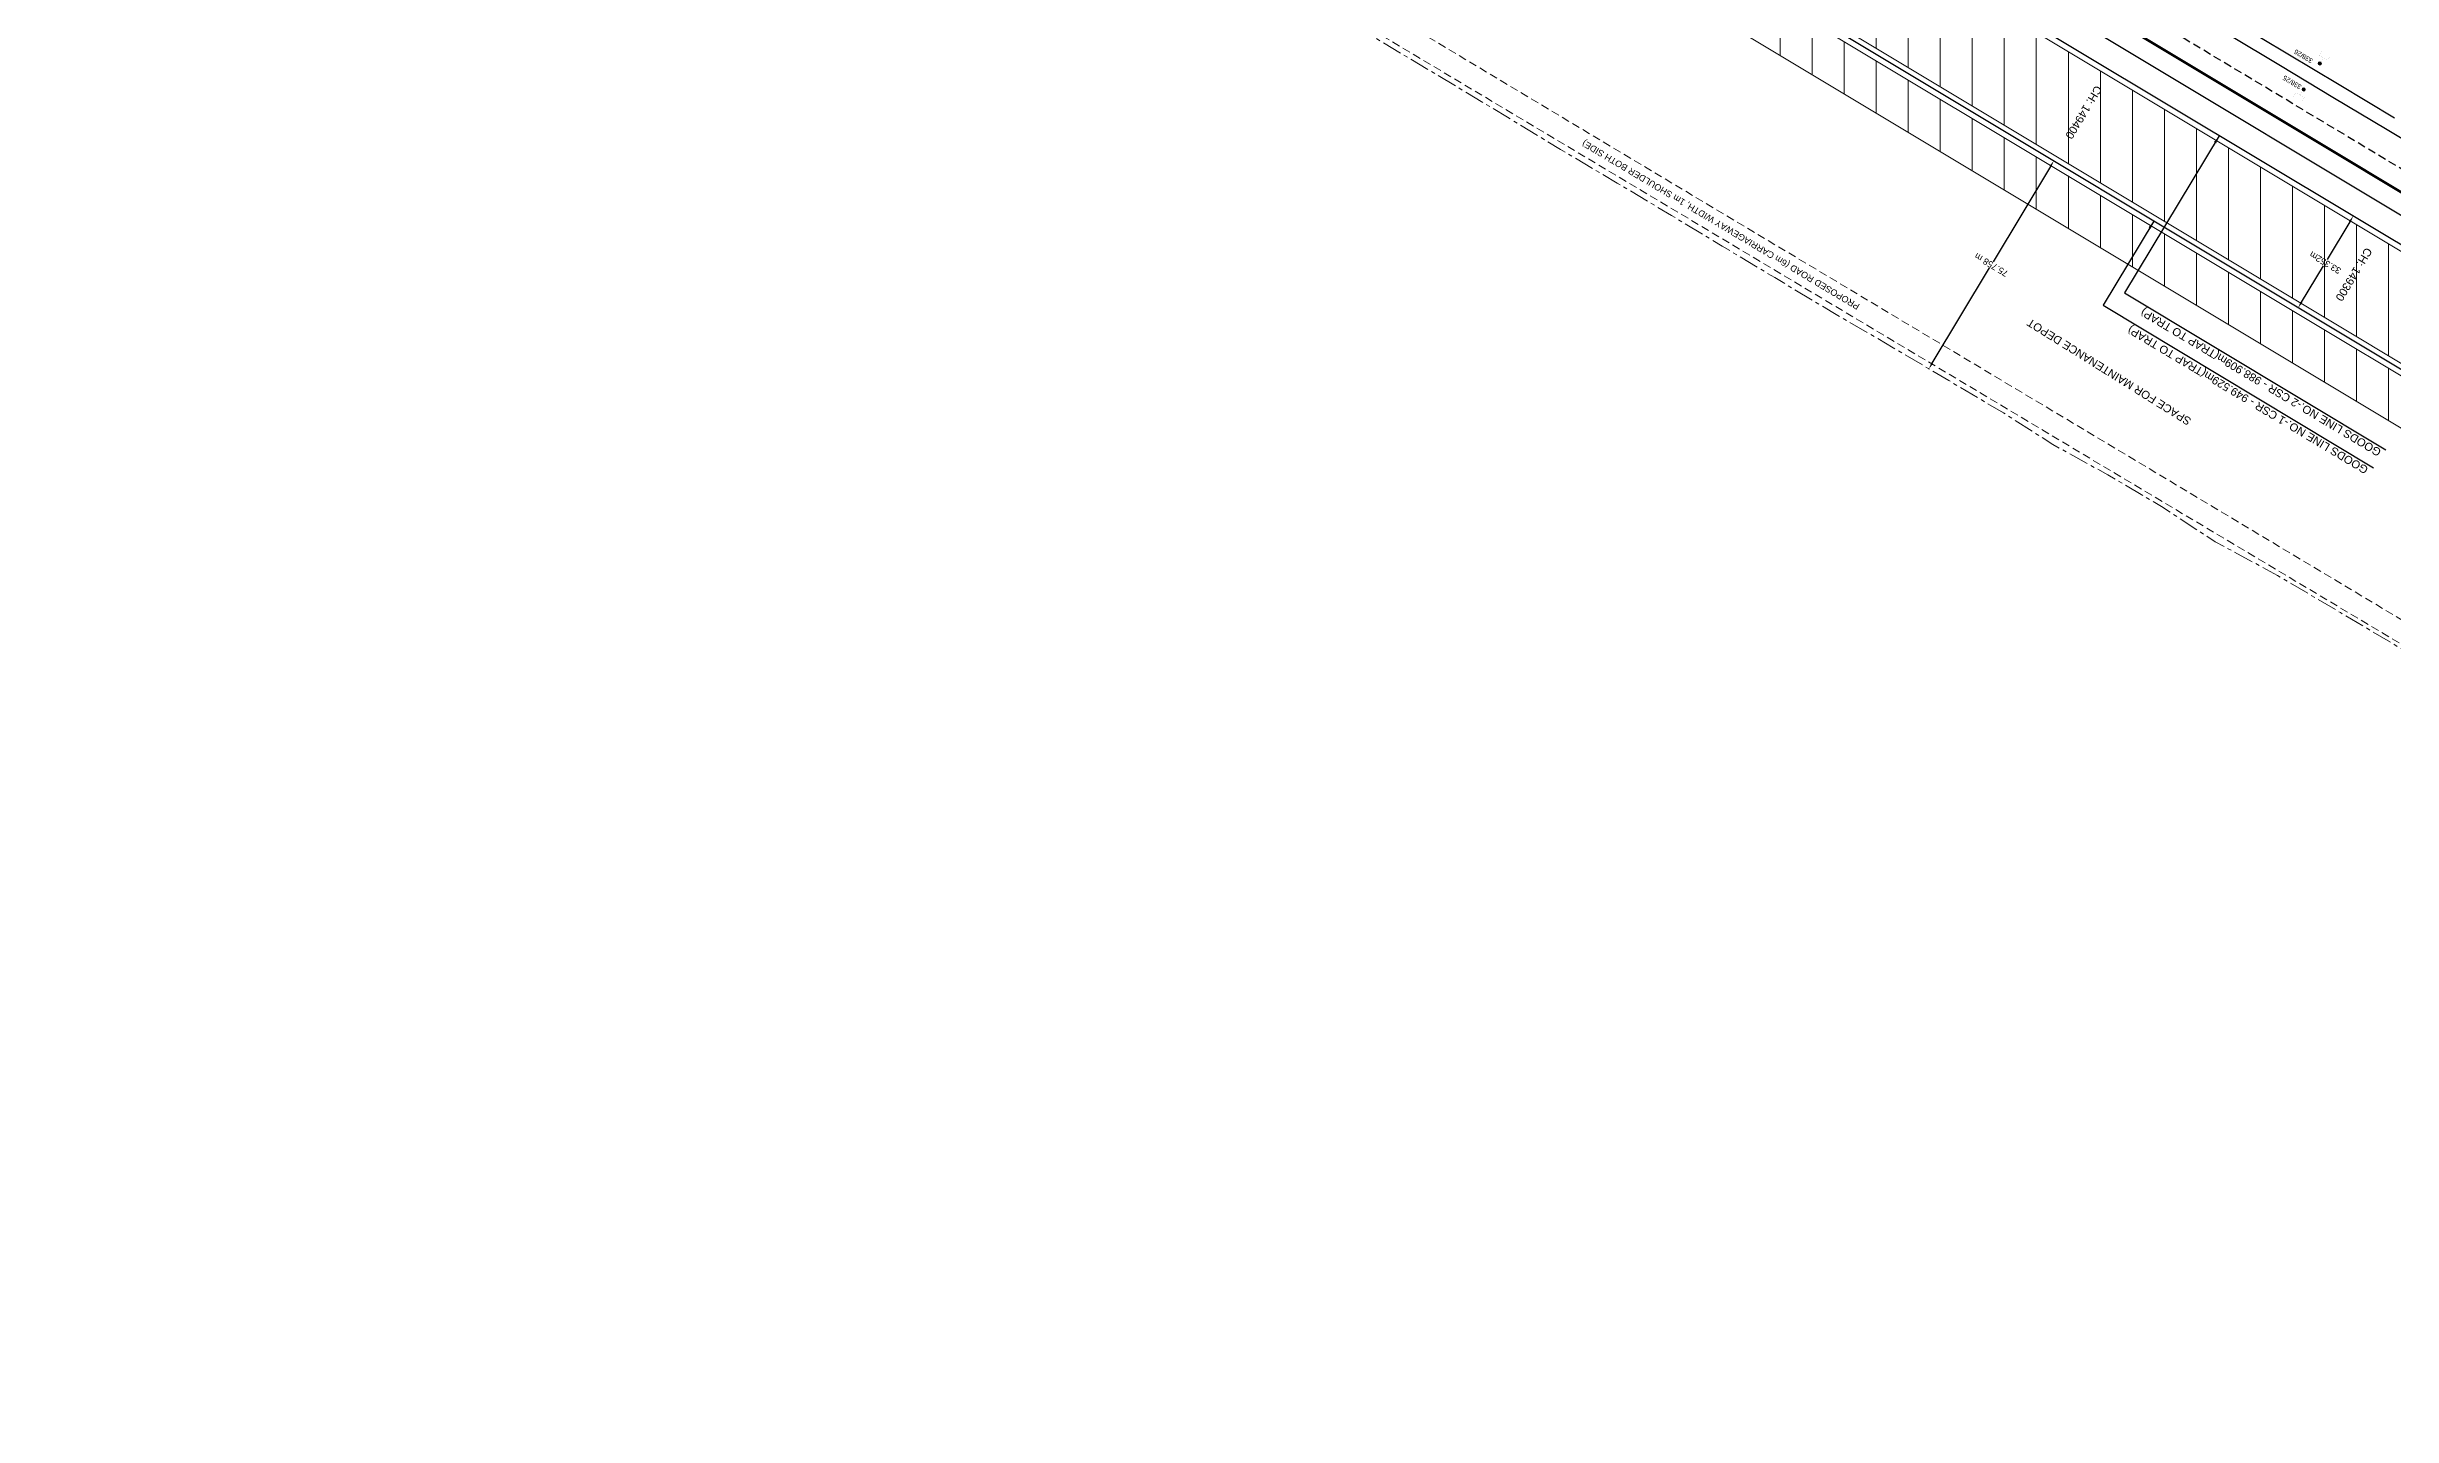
# Model space of a CAD drawing. Header units: metres. Extents: x 592467 to 614288, y 3398001 to 3402649.
# Drawn here: x 611531 to 612264, y 3400519 to 3400947 of the extents above; entities that cross this region are included whole.
import ezdxf
from ezdxf.enums import TextEntityAlignment as Align

# ---------------------------------------------------------------- set-up
doc = ezdxf.new("R2010")
doc.units = ezdxf.units.M
doc.header["$MEASUREMENT"] = 0
doc.linetypes.add('CENTER', pattern=[2, 1.25, -0.25, 0.25, -0.25])
doc.linetypes.add('DASHED', pattern=[0.75, 0.5, -0.25])
doc.layers.get('Defpoints').update_dxf_attribs({"lineweight": 0})
for name, color, linetype, lineweight in [('Bounary Dim', 10, 'Continuous', 13), ('DFCC BOUNDARY', 6, 'CENTER', 0), ('Existing IR Track', 143, 'Continuous', 0), ('OHE MAST', 7, 'Continuous', 0), ('OHE MAST TEXT', 7, 'Continuous', 0), ('Proposed Chainage', 10, 'Continuous', 0), ('PROPOSED FEATURES', 1, 'Continuous', 0)]:
    doc.layers.add(name, color=color, linetype=linetype, lineweight=lineweight)
doc.layers.add('IR PROPOSALS', color=190, linetype='Continuous')
doc.layers.add('NEW KHANNA LOOP LINES', color=1, linetype='Continuous')
doc.styles.add('ARIAL', font='arial.ttf')
doc.styles.get("Standard").update_dxf_attribs({"font": 'arial.ttf'})
doc.styles.add('Style-Arial', font='arial.ttf')
doc.dimstyles.new('DIM', dxfattribs={"dimtxt": 2.5, "dimasz": 2.5, "dimexe": 0.18, "dimexo": 0.0625, "dimgap": 0.09, "dimtad": 0, "dimtih": 1, "dimtoh": 1, "dimdec": 3, "dimzin": 0, "dimdsep": 46, "dimtxsty": 'Standard', "dimcen": 0.09, "dimaunit": 1, "dimadec": 5, "dimazin": 0, "dimtfac": 1, "dimtdec": 3, "dimtofl": 0, "dimtmove": 0, "dimatfit": 3, "dimfxl": 1, "dimtolj": 1, "dimtzin": 0, "dimarcsym": 0})
doc.dimstyles.get("Standard").update_dxf_attribs({"dimtxt": 8, "dimasz": 0.18, "dimexe": 0.18, "dimexo": 0.0625, "dimgap": 0.09, "dimtad": 0, "dimtih": 1, "dimtoh": 1, "dimdec": 3, "dimzin": 0, "dimdsep": 46, "dimtxsty": 'Standard', "dimcen": 0.09, "dimadec": 0, "dimazin": 0, "dimtfac": 1, "dimtdec": 3, "dimtofl": 0, "dimtmove": 0, "dimatfit": 3, "dimfxl": 1, "dimtolj": 1, "dimtzin": 0, "dimarcsym": 0})
pattern_1 = [(90, (442.375, 34.596), (-10, 3e-10), [])]

# ---------------------------------------------------------------- blocks, each defined once
blk = doc.blocks.new('*D301')
at = {"layer": 'Bounary Dim', "color": 0, "lineweight": -2, "transparency": 16777216}
for p, q in [((612251.31, 3400894.08), (612251.21, 3400894.14)), ((612250.34, 3400892.33), (612243.23, 3400880.48)), ((612235.23, 3400867.16), (612242.08, 3400878.58)), ((612234.15, 3400865.48), (612234.05, 3400865.54))]:
    blk.add_line(p, q, dxfattribs=at)
at = {"layer": 'Bounary Dim', "color": 0, "lineweight": 13, "transparency": 16777216}
for points in [[(612250.05, 3400892.5), (612250.62, 3400892.16), (612251.37, 3400894.04)], [(612234.94, 3400867.34), (612235.52, 3400866.99), (612234.2, 3400865.45)]]:
    blk.add_solid(points, dxfattribs=at)
at = {"layer": 'Defpoints', "color": 0, "lineweight": 13, "transparency": 16777216}
for p in [(612251.37, 3400894.04), (612234.2, 3400865.45), (612234.2, 3400865.45)]:
    blk.add_point(p, dxfattribs=at)
at = {"layer": 'Bounary Dim', "color": 0, "transparency": 16777216, "insert": (612242.65, 3400879.53), "char_height": 2, "attachment_point": 5, "rotation": 149}
blk.add_mtext('\\A1;33.352m', dxfattribs=at)
blk = doc.blocks.new('OHE MAST')
at = {"layer": 'OHE MAST'}
h = blk.add_hatch(color=256, dxfattribs=at)
edge = h.paths.add_edge_path()
edge.add_arc((0, 0), 0.514, 0, 360)
at = {"layer": 'OHE MAST', "lineweight": 13, "const_width": 0.01, "flags": 128}
for points in [[(1.5, 3.5), (1.5, 2), (-1.5, 2), (-1.5, 3.5)], [(0, 2), (0, 0)]]:
    blk.add_lwpolyline(points, dxfattribs=at)
at = {"layer": 'OHE MAST'}
blk.add_circle((0, 0), 0.514, dxfattribs=at)
blk = doc.blocks.new('*D332')
at = {"layer": 'Defpoints', "color": 0, "linetype": 'ByBlock', "lineweight": 13, "ltscale": 5}
for p in [(612157.81, 3400911.31), (612157.81, 3400911.31), (612118.82, 3400846.36)]:
    blk.add_point(p, dxfattribs=at)
at = {"layer": 'DFCC BOUNDARY', "color": 0, "linetype": 'ByBlock', "lineweight": -2, "ltscale": 5, "transparency": 16777216}
for p, q in [((612156.78, 3400909.6), (612138.89, 3400879.79)), ((612157.76, 3400911.34), (612157.66, 3400911.4)), ((612119.85, 3400848.08), (612137.74, 3400877.88)), ((612118.76, 3400846.39), (612118.66, 3400846.45))]:
    blk.add_line(p, q, dxfattribs=at)
at = {"layer": 'DFCC BOUNDARY', "color": 0, "linetype": 'ByBlock', "lineweight": 13, "ltscale": 5, "transparency": 16777216}
for points in [[(612156.5, 3400909.77), (612157.07, 3400909.42), (612157.81, 3400911.31)], [(612119.56, 3400848.25), (612120.13, 3400847.9), (612118.82, 3400846.36)]]:
    blk.add_solid(points, dxfattribs=at)
at = {"layer": 'DFCC BOUNDARY', "color": 0, "linetype": 'ByBlock', "ltscale": 5, "transparency": 16777216, "insert": (612138.31, 3400878.84), "char_height": 2, "attachment_point": 5, "rotation": 149}
blk.add_mtext('\\A1;75.758 m', dxfattribs=at)

msp = doc.modelspace()

# ---------------------------------------------------------------- hatches: boundary and pattern name
at = {"layer": 'IR PROPOSALS', "lineweight": 9}
h = msp.add_hatch(dxfattribs=at)
h.set_pattern_fill('ANSI31', color=256, scale=80, angle=45)
h.set_pattern_definition(pattern_1)
h.paths.add_polyline_path([(612578.8016, 3400660.5174), (612594.2224, 3400686.2507), (611951.2067, 3401072.2963), (611935.7859, 3401046.5631)])
h.paths.add_polyline_path([(612581.4839, 3400677.7044), (612578.0212, 3400679.2678), (612580.8387, 3400676.9113)], flags=16)
h.paths.add_polyline_path([(611998.5204, 3401023.937), (612001.298, 3401029.1981), (611996.4977, 3401021.1595)], flags=16)
h.paths.add_polyline_path([(612374.7056, 3400803.8866), (612311.9369, 3400841.3697), (612309.9461, 3400838.0358), (612372.7148, 3400800.5528)], flags=16)
h = msp.add_hatch(dxfattribs=at)
h.set_pattern_fill('ANSI31', color=256, scale=80, angle=45)
h.set_pattern_definition(pattern_1)
h.paths.add_polyline_path([(611934.0629, 3401043.6878), (611926.8666, 3401031.679), (612569.8822, 3400645.6333), (612577.0786, 3400657.6422)])
h.paths.add_polyline_path([(612539.0787, 3400674.035), (612535.7935, 3400673.7149), (612538.1223, 3400670.6429)], flags=16)
h.paths.add_polyline_path([(611992.0487, 3401006.5322), (611986.436, 3401006.5137), (611987.2484, 3400998.4936)], flags=16)
h.paths.add_polyline_path([(612363.9916, 3400781.0323), (612301.2236, 3400818.5149), (612299.2341, 3400815.1833), (612362.0021, 3400777.7007)], flags=16)

# ---------------------------------------------------------------- linework, layer by layer
at = {"layer": 'Bounary Dim', "lineweight": 60, "flags": 128}
msp.add_lwpolyline([(613958.1459, 3399885.8837), (611491.7053, 3401366.6543)], dxfattribs=at)
at = {"layer": 'DFCC BOUNDARY', "lineweight": 20, "ltscale": 5, "flags": 128}
msp.add_lwpolyline([(614041.5691, 3399808.0569), (614024.8946, 3399818.0451), (614015.7799, 3399823.4801), (613999.6668, 3399833.1472), (613984.2678, 3399842.3864), (613970.3399, 3399850.7392), (613956.28, 3399859.171), (613935.3694, 3399871.6997), (613914.0452, 3399884.4761), (613893.0192, 3399897.0501), (613871.8449, 3399909.7128), (613852.9598, 3399921.0218), (613833.556, 3399932.6415), (613813.9647, 3399944.3899), (613794.3788, 3399956.135), (613785.1827, 3399961.7215), (613766.9214, 3399972.6596), (613749.4195, 3399983.1428), (613728.9884, 3399995.4118), (613708.8827, 3400007.4858), (613694.3209, 3400016.4815), (613683.438, 3400022.9821), (613672.6694, 3400029.4145), (613655.9148, 3400039.4557), (613639.4636, 3400049.3149), (613623.1362, 3400059.0655), (613588.5555, 3400079.7543), (613570.3464, 3400090.6659), (613554.0406, 3400100.4359), (613537.9106, 3400110.1005), (613520.0636, 3400120.785), (613502.2625, 3400131.4419), (613494.8716, 3400135.8611), (613466.5822, 3400152.7759), (613449.3813, 3400163.1052), (613431.0466, 3400174.1154), (613415.8091, 3400183.244), (613399.1734, 3400193.2103), (613383.5507, 3400202.5609), (613368.0053, 3400211.8654), (613352.5934, 3400221.0969), (613321.617, 3400239.6514), (613288.0469, 3400259.7596), (613270.2946, 3400270.393), (613254.1066, 3400280.089), (613238.1295, 3400289.6587), (613220.6946, 3400300.1098), (613210.4076, 3400306.2763), (613210.9259, 3400307.1316), (613203.8422, 3400311.378), (613186.2102, 3400318.9888), (613155.1926, 3400337.6881), (613137.3264, 3400348.5159), (613123.1418, 3400357.4299), (613105.704, 3400368.3883), (613086.8393, 3400380.2435), (613072.3406, 3400389.2714), (613055.8254, 3400400.104), (613038.8743, 3400410.2624), (613026.0988, 3400414.4165), (613004.7908, 3400427.2079), (612988.0081, 3400437.2869), (612971.3835, 3400447.2493), (612958.5974, 3400454.9449), (612945.9381, 3400462.5143), (612929.2164, 3400472.5718), (612912.6216, 3400482.5165), (612902.7099, 3400488.4647), (612893.0147, 3400494.2995), (612875.0057, 3400505.0999), (612865.0899, 3400511.4414), (612841.5948, 3400525.9252), (612830.0651, 3400532.7028), (612779.4796, 3400452.2186), (612773.9701, 3400455.5252), (612761.8932, 3400462.7733), (612747.9498, 3400471.1418), (612731.5019, 3400481.0133), (612715.5245, 3400490.6024), (612697.5875, 3400501.4772), (612679.2885, 3400512.2621), (612663.9096, 3400521.4727), (612649.2767, 3400530.2632), (612633.5761, 3400539.6862), (612617.7078, 3400549.309), (612600.7881, 3400559.4637), (612583.9185, 3400569.5883), (612567.431, 3400579.4836), (612552.0072, 3400588.7405), (612535.1641, 3400598.8492), (612518.2418, 3400609.0054), (612501.1244, 3400619.2788), (612487.8954, 3400627.2184), (612467.8407, 3400639.2457), (612448.7592, 3400650.7068), (612432.9012, 3400660.2242), (612414.6558, 3400671.1746), (612397.7772, 3400681.3046), (612383.2243, 3400690.0388), (612378.1953, 3400693.057), (612346.1557, 3400712.2862), (612330.8218, 3400721.4892), (612315.6708, 3400730.5824), (612298.1544, 3400740.0639), (612282.015, 3400749.6299), (612264.387, 3400760.0783), (612247.3663, 3400770.1667), (612227.7762, 3400781.7781), (612208.2413, 3400792.3151), (612191.4432, 3400803.3132), (612174.6771, 3400813.2508), (612157.5822, 3400822.6823), (612142.0972, 3400832.5613), (612125.0532, 3400842.6636), (612107.6902, 3400852.9549), (612088.8382, 3400863.9013), (612070.6441, 3400874.8344), (612054.2742, 3400884.6936), (612038.4001, 3400894.2542), (612021.4289, 3400904.3691), (612003.7582, 3400914.901), (611987.1221, 3400924.9648), (611971.1468, 3400934.6289), (611954.7697, 3400944.4222), (611937.9127, 3400954.5025), (611922.6068, 3400963.7236), (611907.8037, 3400972.6418), (611892.7602, 3400981.6468), (611877.6876, 3400990.6692), (611862.1214, 3401000.0476), (611847.6422, 3401008.7711), (611835.6161, 3401015.9539), (611823.7539, 3401023.0384), (611807.2378, 3401032.978), (611790.9759, 3401042.7646), (611774.2607, 3401052.856), (611757.8836, 3401062.7432), (611742.4536, 3401072.0167), (611727.3475, 3401081.0955), (611711.4069, 3401090.6799), (611695.8881, 3401100.0106), (611679.5475, 3401109.8232), (611663.6992, 3401119.3333), (611653.6284, 3401125.3547), (611643.529, 3401131.3933), (611626.9857, 3401141.336), (611611.0368, 3401150.9215), (611594.7626, 3401160.6656), (611578.3725, 3401170.4792), (611560.8544, 3401181.0153), (611605.1795, 3401254.7126), (611605.1793, 3401254.7127), (611587.9728, 3401265.0616), (611571.747, 3401274.7868), (611549.8857, 3401287.8868), (611540.0137, 3401293.8124), (611524.671, 3401303.0218), (611509.1876, 3401312.2845), (611493.9735, 3401321.386), (611477.4397, 3401331.3464), (611461.2473, 3401341.1011), (611444.6578, 3401351.0735), (611428.129, 3401361.0095), (611411.1671, 3401371.1714), (611394.2008, 3401381.3359), (611377.9093, 3401391.1332), (611361.8998, 3401400.7609), (611345.3726, 3401410.7086), (611329.2809, 3401420.3941), (611314.2811, 3401429.3997), (611265.4291, 3401454.6678), (611276.9146, 3401476.8733), (611278.5099, 3401479.9575)], dxfattribs=at)
at = {"layer": 'Existing IR Track', "color": 0, "lineweight": 30, "flags": 128}
for points in [[(612264.2848, 3400924.7238), (612247.0423, 3400935.0635), (612230.9137, 3400944.7126), (612214.8698, 3400954.311)], [(612279.2892, 3400910.6207), (612261.9783, 3400920.9895), (612244.9841, 3400931.1685), (612228.6194, 3400940.9943), (612212.8178, 3400950.482)]]:
    msp.add_lwpolyline(points, dxfattribs=at)
at = {"layer": 'IR PROPOSALS', "lineweight": 30}
msp.add_line((612730.552, 3400606.3577), (611799.3492, 3401165.4215), dxfattribs=at)
msp.add_lwpolyline([(612668.3855, 3400624.603), (612654.3454, 3400627.7888, -0.08107827), (612579.689, 3400658.0298), (611928.0932, 3401049.2267, -0.07561791), (611858.6013, 3401106.7725), (611853.6886, 3401112.2819)], format="xyb", dxfattribs=at)
at = {"layer": 'IR PROPOSALS', "linetype": 'Continuous', "lineweight": 18, "flags": 128}
for points in [[(611935.7859, 3401046.5631), (612578.8016, 3400660.5174), (612594.2224, 3400686.2507), (611951.2067, 3401072.2963)], [(611926.8666, 3401031.679), (612569.8822, 3400645.6333), (612577.0786, 3400657.6422), (611934.0629, 3401043.6878)]]:
    msp.add_lwpolyline(points, close=True, dxfattribs=at)
at = {"layer": 'NEW KHANNA LOOP LINES', "linetype": 'Continuous', "lineweight": 30, "flags": 128}
msp.add_lwpolyline([(612760.6953, 3400597.5042), (611841.3289, 3401149.4618)], dxfattribs=at)
at = {"layer": 'NEW KHANNA LOOP LINES', "linetype": 'DASHED', "lineweight": 30, "ltscale": 5, "flags": 128}
msp.add_lwpolyline([(612885.1956, 3400537.338), (612017.4715, 3401058.2913)], dxfattribs=at)
at = {"layer": 'PROPOSED FEATURES', "color": 5, "linetype": 'DASHED', "lineweight": 18, "ltscale": 5}
msp.add_line((612471.7487, 3400637.6378), (611687.5348, 3401106.0137), dxfattribs=at)
msp.add_lwpolyline([(611701.7947, 3401106.0416), (612480.5864, 3400639.7348)], dxfattribs=at)

# ---------------------------------------------------------------- block references
at = {"layer": 'OHE MAST'}
for p, rotation in [((612240.9394, 3400941.7758), 329.0208306527206), ((612235.9071, 3400933.6665), 149.0208306527207)]:
    msp.add_blockref('OHE MAST', p, dxfattribs=dict(at, rotation=rotation))

# ---------------------------------------------------------------- texts
at = {"layer": 'NEW KHANNA LOOP LINES', "color": 190, "linetype": 'Continuous', "lineweight": 13, "style": 'ARIAL'}
for s, p in [('GOODS LINE NO.-2 CSR - 988.909m(TRAP TO TRAP)', (612185.275, 3400864.3688)), ('GOODS LINE NO.-1 CSR - 949.529m(TRAP TO TRAP)', (612181.2299, 3400858.8798))]:
    msp.add_text(s, height=2.5, rotation=149.1560046, dxfattribs=at).set_placement(p, align=Align.MIDDLE_RIGHT)
at = {"layer": 'OHE MAST TEXT', "style": 'ARIAL'}
for s, p in [('338/26', (612238.9903, 3400942.9913)), ('338/25', (612235.4519, 3400934.8419))]:
    msp.add_text(s, height=1.5, rotation=149, dxfattribs=at).set_placement(p)
at = {"layer": 'Proposed Chainage', "color": 1, "lineweight": 0, "char_height": 2.5, "attachment_point": 4, "rotation": 239.0207664, "line_spacing_factor": 0.6, "style": 'Style-Arial'}
for s, insert in [('CH: 149400', (612171.9833, 3400934.4933)), ('CH: 149300', (612256.3959, 3400883.8302))]:
    msp.add_mtext(s, dxfattribs=dict(at, insert=insert))
at = {"layer": 'PROPOSED FEATURES', "color": 5, "linetype": 'Continuous', "insert": (612097.0373, 3400865.8079), "char_height": 2, "width": 106.063465, "attachment_point": 4, "rotation": 149.127054, "line_spacing_factor": 0.6, "style": 'Style-Arial'}
msp.add_mtext('PROPOSED ROAD (6m CARRIAGEWAY WIDTH, 1m SHOULDER BOTH SIDE)', dxfattribs=at)
at = {"layer": 'PROPOSED FEATURES', "linetype": 'Continuous', "lineweight": 0, "insert": (612200.3647, 3400829.5993), "char_height": 2.5, "width": 84.310959, "attachment_point": 4, "rotation": 148, "line_spacing_factor": 0.6, "style": 'Style-Arial'}
msp.add_mtext('SPACE FOR MAINTENANCE DEPOT', dxfattribs=at)

# ---------------------------------------------------------------- dimensions: what is measured, and where the dimension line sits
at = {"layer": 'Bounary Dim', "color": 190}
dim = msp.add_linear_dim(base=(612234.2004, 3400865.4499), p1=(612251.3675, 3400894.0444), p2=(612234.2004, 3400865.4499), angle=239.0207664, dimstyle='Standard', override={"dimtxt": 2, "dimasz": 2, "dimdsep": 0, "dimpost": 'm', "dimtmove": 2}, dxfattribs=at)
dim.commit()
dim.dimension.update_dxf_attribs({"geometry": '*D301', "text_midpoint": (612242.6535, 3400879.5299), "dimtype": 161, "text_rotation": 149})
at = {"layer": 'DFCC BOUNDARY', "linetype": 'ByBlock', "ltscale": 5}
dim = msp.add_aligned_dim(p1=(612118.818, 3400846.3593), p2=(612157.8144, 3400911.3096), distance=0.0021, dimstyle='DIM', override={"dimtxt": 2, "dimasz": 2, "dimtad": 3, "dimpost": ' m'}, dxfattribs=at)
dim.commit()
dim.dimension.update_dxf_attribs({"geometry": '*D332', "text_midpoint": (612138.3144, 3400878.8355), "text_rotation": 149})

# ---------------------------------------------------------------- leaders
at = {"layer": 'NEW KHANNA LOOP LINES', "color": 190, "linetype": 'Continuous', "lineweight": 13}
for points in [[(612209.5166, 3400919.1704), (612179.9616, 3400870.1454), (612261.6214, 3400821.0092)], [(612189.0964, 3400892.5289), (612173.2234, 3400866.2025), (612257.7229, 3400815.3569)]]:
    msp.add_leader(points, dimstyle='Standard', override={"dimasz": 2.5, "dimgap": 0.25}, dxfattribs=at)

doc.saveas('drawing.dxf')
